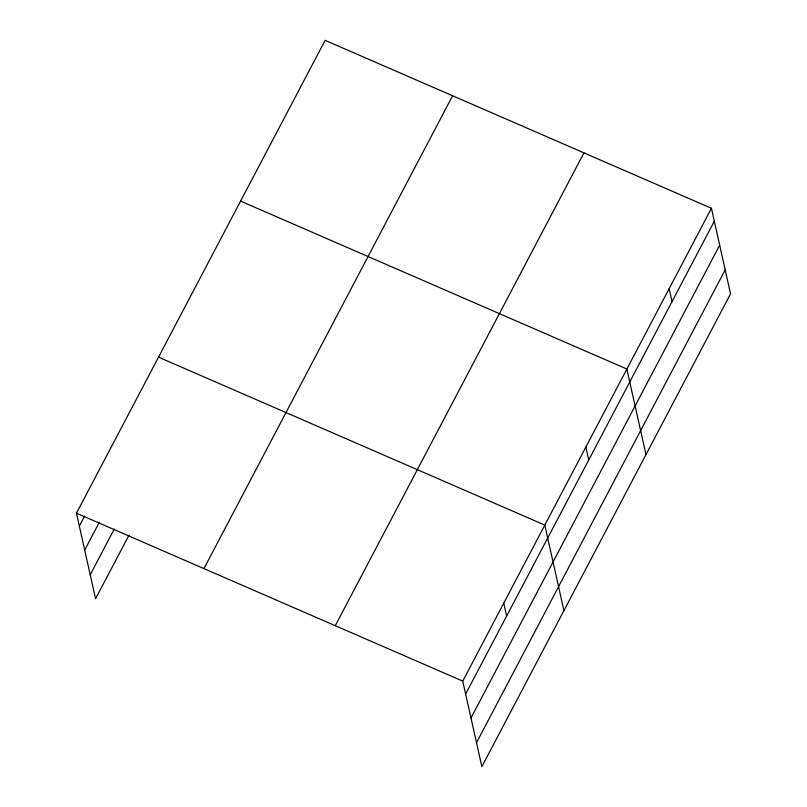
<?xml version="1.0" encoding="UTF-8"?>
<svg xmlns="http://www.w3.org/2000/svg" width="807" height="807" viewBox="0 0 807 807"><rect width="100%" height="100%" fill="white"/><g stroke="black" fill="none" stroke-linecap="round" stroke-linejoin="round"><path stroke-width="1.21" d="M128.989 535.192L95.569 598.723L76.453 513.191L325.14 40.35L711.431 208.277L730.547 293.809L481.86 766.65L462.744 681.118L711.431 208.277M79.348 526.114L84.624 516.087M84.695 550.071L99.352 522.21M90.223 574.755L114.251 529.059M203.929 568.602L452.616 95.771M335.268 625.697L583.955 152.866M465.629 694.04L714.316 221.209M470.985 717.998L719.673 245.167M476.503 742.692L725.19 269.851M240.587 201.114L626.878 369.041L645.993 454.573M158.525 357.148L544.806 525.085L563.922 610.617M76.453 513.191L462.744 681.118M669.154 288.664L672.039 301.586M585.842 447.058L588.727 459.99M503.77 603.101L506.665 616.023"/></g></svg>
